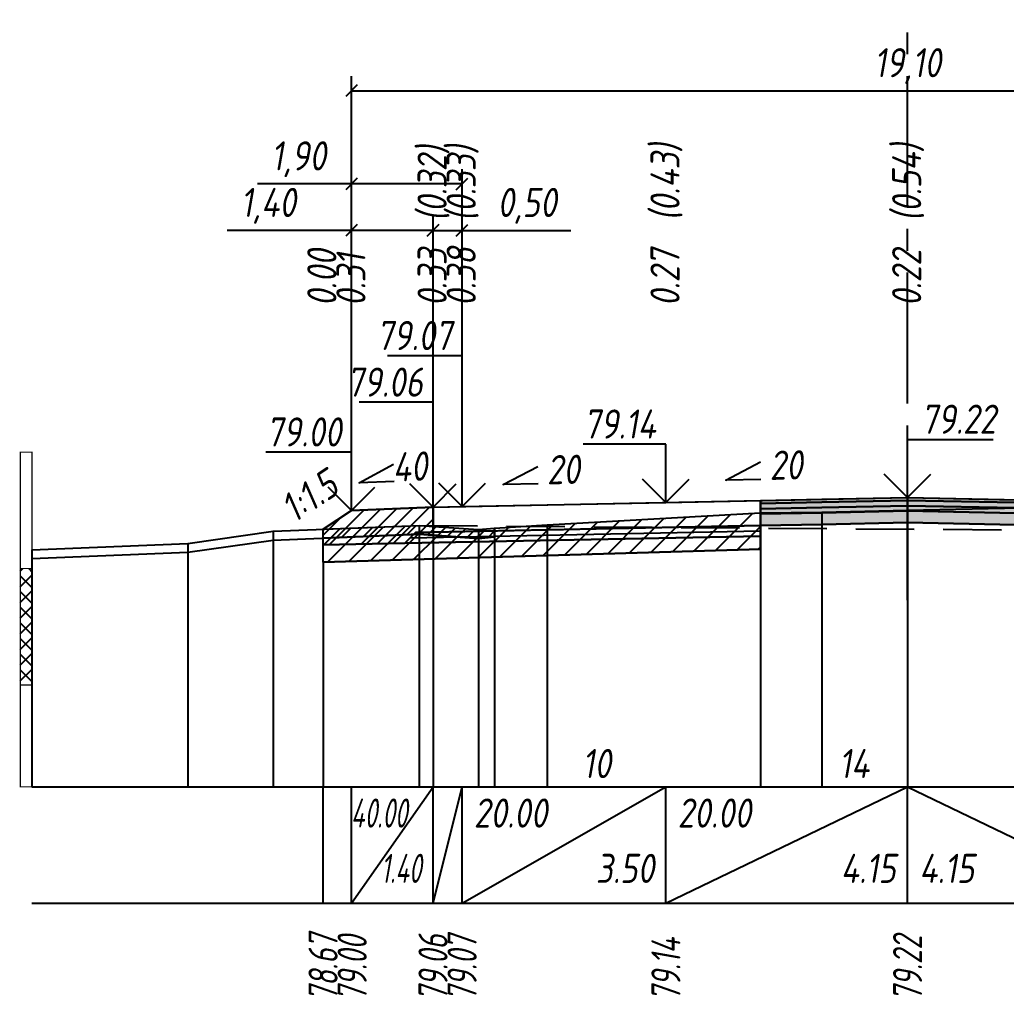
# Model space of a CAD drawing. Extents: x -717 to 1451, y -133302 to 233.
# Drawn here: x 78.9 to 163.7, y -20546.9 to -20463.1 of the extents above; entities that cross this region are included whole.
import ezdxf
from ezdxf.enums import TextEntityAlignment as Align

# ---------------------------------------------------------------- set-up
doc = ezdxf.new("R2010")
doc.units = 0
doc.linetypes.add('осевая2', pattern=[1.125, 0.75, -0.125, 0.125, -0.125])
doc.linetypes.add('штриховая', pattern=[0.75, 0.5, -0.25])
for name, color, linetype in [('Интерполированный поперечник', 2, 'Continuous'), ('Код_514', 1, 'Continuous'), ('Контур_0', 7, 'Continuous'), ('Контур_2521', 7, 'Continuous'), ('Контур_2564', 7, 'Continuous'), ('Контур_2660', 7, 'Continuous'), ('Контур_2665', 7, 'Continuous'), ('Контур_400', 7, 'Continuous'), ('Контур_508', 7, 'Continuous'), ('Контур_512', 7, 'Continuous'), ('Контур_513', 7, 'Continuous'), ('Контур_818', 7, 'Continuous'), ('Красный поперечник', 1, 'Continuous'), ('Линейка абсолютных высот', 7, 'Continuous'), ('Объём_2501', 7, 'Continuous'), ('Объём_2564', 7, 'Continuous'), ('Объём_2650', 7, 'Continuous'), ('Объём_2660', 7, 'Continuous'), ('Объём_2661', 7, 'Continuous'), ('Объём_2665', 7, 'Continuous'), ('Объём_2666', 7, 'Continuous'), ('Объём_2667', 7, 'Continuous'), ('Объём_2668', 7, 'Continuous'), ('Объём_2669', 7, 'Continuous'), ('Объём_2675', 7, 'Continuous'), ('Объём_2753', 7, 'Continuous'), ('Ось', 1, 'осевая2'), ('Откосы', 7, 'Continuous'), ('Отметки покрытия', 7, 'Continuous'), ('Рабочие отметки', 7, 'Continuous'), ('Рабочие отметки доп.', 7, 'Continuous'), ('Слои выравнивания', 7, 'Continuous'), ('Таблица', 7, 'Continuous'), ('Уклоны проезжей части', 7, 'Continuous'), ('Черный поперечник', 3, 'Continuous')]:
    doc.layers.add(name, color=color, linetype=linetype)
for name, color, linetype, true_color in [('Контур_2540', 2, 'Continuous', 0xffff00), ('Контур_2560', 2, 'Continuous', 0xffff00), ('Контур_2561', 7, 'Continuous', 0xff8040), ('Контур_2562', 3, 'Continuous', 0x00ff00), ('Контур_2563', 7, 'Continuous', 0xff8000), ('Контур_2570', 7, 'Continuous', 0x80ff00), ('Контур_2725', 7, 'Continuous', 0x323232), ('Контур_2736', 4, 'Continuous', 0x00ffff), ('Контур_2737', 4, 'Continuous', 0x00ffff), ('Контур_2738', 4, 'Continuous', 0x00ffff), ('Контур_2739', 4, 'Continuous', 0x00ffff), ('Контур_2741', 4, 'Continuous', 0x00ffff), ('Контур_2742', 4, 'Continuous', 0x00ffff), ('Контур_2743', 4, 'Continuous', 0x00ffff), ('Контур_2744', 7, 'Continuous', 0xa4ffff), ('Контур_2745', 7, 'Continuous', 0xa4ffff), ('Контур_2747', 4, 'Continuous', 0x00ffff), ('Контур_2748', 4, 'Continuous', 0x00ffff), ('Контур_2749', 4, 'Continuous', 0x00ffff), ('Контур_2750', 4, 'Continuous', 0x00ffff), ('Контур_2751', 4, 'Continuous', 0x00ffff), ('Контур_2752', 4, 'Continuous', 0x00ffff), ('Контур_2760', 7, 'Continuous', 0x323232), ('Контур_2761', 7, 'Continuous', 0x323232), ('Контур_2762', 7, 'Continuous', 0x323232), ('Контур_2763', 7, 'Continuous', 0x323232), ('Контур_402', 7, 'Continuous', 0xff6464), ('Контур_703', 4, 'Continuous', 0x00ffff), ('Контур_705', 4, 'Continuous', 0x00ffff), ('Контур_707', 4, 'Continuous', 0x00ffff), ('Контур_720', 131, 'Continuous', 0xaaffff), ('Объём_2500', 7, 'Continuous', 0xc0c0c0), ('Объём_2520', 7, 'Continuous', 0x80ffff), ('Объём_2540', 2, 'Continuous', 0xffff00), ('Объём_2560', 2, 'Continuous', 0xffff00), ('Объём_2561', 7, 'Continuous', 0xff8040), ('Объём_2562', 3, 'Continuous', 0x00ff00), ('Объём_2563', 7, 'Continuous', 0xff8000), ('Объём_2570', 7, 'Continuous', 0x80ff00), ('Объём_2600', 7, 'Continuous', 0x808000), ('Объём_2746', 2, 'Continuous', 0xffff00)]:
    doc.layers.add(name, color=color, linetype=linetype, true_color=true_color)
doc.styles.get("Standard").update_dxf_attribs({"font": 'txt', "height": 2.5})
doc.styles.add('М', font='romand.shx', dxfattribs={"width": 0.8, "oblique": 10, "height": 2.5})
doc.dimstyles.new('ISO-25', dxfattribs={"dimtxt": 2.5, "dimasz": 2.5, "dimexe": 1.25, "dimexo": 0.625, "dimtad": 1, "dimtxsty": 'Standard', "dimcen": 2.5, "dimadec": 0, "dimazin": 0, "dimtfac": 1, "dimtmove": 0, "dimatfit": 3, "dimfxl": 1, "dimarcsym": 0})

# ---------------------------------------------------------------- blocks, each defined once
blk = doc.blocks.new('_Oblique')
at = {"color": 0, "linetype": 'ByBlock', "lineweight": -2}
blk.add_line((-0.5, -0.5), (0.5, 0.5), dxfattribs=at)
blk = doc.blocks.new('*D490')
at = {"color": 0, "lineweight": -2, "transparency": 16777216}
for p, q in [((107.438, -20504.698), (107.438, -20479.978)), ((114.438, -20504.418), (114.438, -20479.978)), ((107.438, -20481.228), (96.755, -20481.228)), ((114.438, -20481.228), (107.438, -20481.228))]:
    blk.add_line(p, q, dxfattribs=at)
at = {"layer": 'Defpoints', "color": 0, "transparency": 16777216}
for p in [(114.438, -20481.228), (107.438, -20505.323), (114.438, -20505.043)]:
    blk.add_point(p, dxfattribs=at)
at = {"color": 0, "lineweight": -2, "transparency": 16777216, "rotation": 180}
blk.add_blockref('_Oblique', (107.438, -20481.228), dxfattribs=at)
at = {"color": 0, "lineweight": -2, "transparency": 16777216}
blk.add_blockref('_Oblique', (114.438, -20481.228), dxfattribs=at)
at = {"color": 0, "transparency": 16777216, "insert": (100.295, -20479.115), "char_height": 2.5, "width": 8.75, "attachment_point": 5, "style": 'М'}
blk.add_mtext('1,40', dxfattribs=at)
blk = doc.blocks.new('*D492')
at = {"color": 0, "lineweight": -2, "transparency": 16777216}
for p, q in [((114.438, -20504.418), (114.438, -20479.978)), ((116.938, -20504.368), (116.938, -20479.978)), ((114.438, -20481.228), (116.938, -20481.228)), ((116.938, -20481.228), (126.28, -20481.228))]:
    blk.add_line(p, q, dxfattribs=at)
at = {"layer": 'Defpoints', "color": 0, "transparency": 16777216}
for p in [(116.938, -20481.228), (114.438, -20505.043), (116.938, -20504.993)]:
    blk.add_point(p, dxfattribs=at)
at = {"color": 0, "lineweight": -2, "transparency": 16777216, "rotation": 180}
blk.add_blockref('_Oblique', (114.438, -20481.228), dxfattribs=at)
at = {"color": 0, "lineweight": -2, "transparency": 16777216}
blk.add_blockref('_Oblique', (116.938, -20481.228), dxfattribs=at)
at = {"color": 0, "transparency": 16777216, "insert": (122.519, -20479.115), "char_height": 2.5, "width": 9.16667, "attachment_point": 5, "style": 'М'}
blk.add_mtext('0,50', dxfattribs=at)
blk = doc.blocks.new('*D495')
at = {"color": 0, "lineweight": -2, "transparency": 16777216}
for p, q in [((107.438, -20504.698), (107.438, -20475.978)), ((116.938, -20504.368), (116.938, -20475.978)), ((107.438, -20477.228), (99.358, -20477.228)), ((116.938, -20477.228), (107.438, -20477.228))]:
    blk.add_line(p, q, dxfattribs=at)
at = {"layer": 'Defpoints', "color": 0, "transparency": 16777216}
for p in [(116.938, -20477.228), (107.438, -20505.323), (116.938, -20504.993)]:
    blk.add_point(p, dxfattribs=at)
at = {"color": 0, "lineweight": -2, "transparency": 16777216, "rotation": 180}
blk.add_blockref('_Oblique', (107.438, -20477.228), dxfattribs=at)
at = {"color": 0, "lineweight": -2, "transparency": 16777216}
blk.add_blockref('_Oblique', (116.938, -20477.228), dxfattribs=at)
at = {"color": 0, "transparency": 16777216, "insert": (102.898, -20475.115), "char_height": 2.5, "width": 8.75, "attachment_point": 5, "style": 'М'}
blk.add_mtext('1,90', dxfattribs=at)
blk = doc.blocks.new('*D496')
at = {"color": 0, "lineweight": -2, "transparency": 16777216}
for p, q in [((107.438, -20504.698), (107.438, -20467.978)), ((202.938, -20504.698), (202.938, -20467.978)), ((107.438, -20469.228), (202.938, -20469.228))]:
    blk.add_line(p, q, dxfattribs=at)
at = {"layer": 'Defpoints', "color": 0, "transparency": 16777216}
for p in [(202.938, -20469.228), (107.438, -20505.323), (202.938, -20505.323)]:
    blk.add_point(p, dxfattribs=at)
at = {"color": 0, "lineweight": -2, "transparency": 16777216, "rotation": 180}
blk.add_blockref('_Oblique', (107.438, -20469.228), dxfattribs=at)
at = {"color": 0, "lineweight": -2, "transparency": 16777216}
blk.add_blockref('_Oblique', (202.938, -20469.228), dxfattribs=at)
at = {"color": 0, "transparency": 16777216, "insert": (155.188, -20467.115), "char_height": 2.5, "width": 10.41667, "attachment_point": 5, "style": 'М'}
blk.add_mtext('19,10', dxfattribs=at)

msp = doc.modelspace()

# ---------------------------------------------------------------- hatches: boundary and pattern name
at = {"layer": 'Линейка абсолютных высот'}
h = msp.add_hatch(dxfattribs=at)
h.set_pattern_fill('ANSI37', scale=0.3, style=0)
h.set_pattern_definition([(45.000001, (0, 0), (-0.67351924, 0.67351921), []), (135.0000003, (0, 0), (-0.67351922, -0.67351923), [])])
h.paths.add_polyline_path([(80, -20520.259), (80, -20510.259), (79, -20510.259), (79, -20520.259)])
at = {"layer": 'Объём_2563'}
h = msp.add_hatch(dxfattribs=at)
h.set_pattern_fill('ANSI31', color=256, scale=0.3)
h.paths.add_polyline_path([(107.438, -20505.26), (114.438, -20504.98), (114.438, -20507.13), (112.938, -20507.16), (112.02, -20508.079), (105, -20508.219), (105, -20506.886)])
at = {"layer": 'Объём_2570'}
h = msp.add_hatch(dxfattribs=at)
h.set_pattern_fill('ANSI31', color=256, scale=0.2)
h.paths.add_polyline_path([(119.729, -20507.536), (118.346, -20507.664), (113.246, -20507.303), (105, -20507.636), (105, -20506.886), (113.246, -20506.553), (118.346, -20506.914), (119.729, -20506.786)])
at = {"layer": 'Объём_2600'}
h = msp.add_hatch(dxfattribs=at)
h.set_pattern_fill('ANSI31', color=6, scale=0.4)
h.paths.add_polyline_path([(124.234, -20506.515), (142.549, -20505.486), (142.549, -20508.594), (105, -20509.721), (105, -20507.636), (113.246, -20507.303), (118.346, -20507.664), (119.729, -20507.536), (119.729, -20506.786)])
at = {"layer": 'Слои выравнивания'}
for color, points in [(2, [(142.549, -20504.418), (147.821, -20504.313), (155.188, -20504.165), (155.188, -20504.415), (147.821, -20504.563), (142.549, -20504.668)]), (3, [(142.549, -20504.668), (147.821, -20504.563), (155.188, -20504.415), (155.188, -20504.865), (147.821, -20505.013), (142.549, -20505.118)]), (2, [(155.188, -20504.165), (164.432, -20504.35), (167.673, -20504.415), (175.938, -20504.58), (186.333, -20504.788), (191.451, -20504.891), (191.451, -20505.141), (186.333, -20505.038), (175.938, -20504.83), (167.673, -20504.665), (164.432, -20504.6), (155.188, -20504.415)]), (3, [(155.188, -20504.415), (164.432, -20504.6), (167.673, -20504.665), (175.938, -20504.83), (186.333, -20505.038), (191.451, -20505.141), (191.451, -20505.591), (186.333, -20505.488), (175.938, -20505.28), (167.673, -20505.115), (164.432, -20505.05), (155.188, -20504.865)]), (4, [(142.549, -20505.118), (147.821, -20505.013), (155.188, -20504.865), (155.188, -20505.315), (147.821, -20505.463), (142.549, -20505.568)]), (5, [(142.549, -20505.568), (147.821, -20505.463), (155.188, -20505.315), (155.188, -20506.315), (147.821, -20506.463), (142.549, -20506.568)]), (4, [(155.188, -20504.865), (164.432, -20505.05), (167.673, -20505.115), (175.938, -20505.28), (186.333, -20505.488), (191.451, -20505.591), (191.451, -20506.041), (186.333, -20505.938), (175.938, -20505.73), (167.673, -20505.565), (164.432, -20505.5), (155.188, -20505.315)]), (5, [(155.188, -20505.315), (164.432, -20505.5), (167.673, -20505.565), (175.938, -20505.73), (186.333, -20505.938), (191.451, -20506.041), (191.451, -20507.041), (186.333, -20506.938), (175.938, -20506.73), (167.673, -20506.565), (164.432, -20506.5), (155.188, -20506.315)])]:
    msp.add_hatch(color=color, dxfattribs=at).paths.add_polyline_path(points)

# ---------------------------------------------------------------- linework, layer by layer
at = {"layer": 'Интерполированный поперечник', "linetype": 'штриховая', "ltscale": 10, "flags": 128}
msp.add_lwpolyline([(113.246, -20506.553), (219.429, -20507.349)], dxfattribs=at)
at = {"layer": 'Код_514'}
for p, q in [((105, -20539), (105, -20529)), ((107.438, -20539), (107.438, -20529)), ((107.438, -20539), (114.438, -20529)), ((114.438, -20539), (114.438, -20529)), ((114.438, -20539), (116.938, -20529)), ((116.938, -20539), (116.938, -20529)), ((116.938, -20539), (134.438, -20529)), ((134.438, -20539), (134.438, -20529)), ((134.438, -20539), (155.188, -20529)), ((155.188, -20539), (155.188, -20529)), ((155.188, -20529), (175.938, -20539))]:
    msp.add_line(p, q, dxfattribs=at)
at = {"layer": 'Контур_0', "flags": 128}
for points in [[(114.438, -20504.98), (142.549, -20504.418), (142.549, -20506.568), (114.438, -20507.13), (114.438, -20504.98), (114.438, -20504.98)], [(107.438, -20505.26), (105, -20506.886), (105, -20506.886), (105, -20506.886), (105, -20506.886), (105, -20506.886), (105, -20506.886), (105, -20506.886), (105, -20506.886), (105, -20506.886), (105, -20506.886), (105, -20506.886), (105, -20506.886), (105, -20506.886), (105, -20506.886), (105, -20506.886)], [(107.438, -20505.26), (105, -20506.886), (105, -20506.886), (105, -20506.886), (105, -20506.886), (105, -20506.886), (105, -20506.886), (105, -20506.886), (105, -20506.886), (105, -20506.886), (105, -20506.886), (105, -20506.886), (105, -20506.886), (105, -20506.886), (105, -20506.886), (105, -20506.886), (105, -20506.886), (105, -20506.886), (105, -20506.886), (105, -20506.886), (105, -20506.886), (105, -20506.886), (105, -20506.886), (105, -20506.886), (105, -20506.886), (105, -20506.886), (105, -20506.886), (105, -20506.886), (105, -20506.886), (105, -20506.886)], [(105, -20508.219), (112.02, -20508.079), (112.938, -20507.16), (114.438, -20507.13)], [(112.938, -20507.16), (142.549, -20506.568), (142.549, -20507.468), (112.02, -20508.079), (112.938, -20507.16), (112.938, -20507.16)]]:
    msp.add_lwpolyline(points, dxfattribs=at)
at = {"layer": 'Контур_2521', "color": 250, "flags": 128}
msp.add_lwpolyline([(112.479, -20507.619), (142.549, -20507.018)], dxfattribs=at)
at = {"layer": 'Контур_2540', "flags": 128}
msp.add_lwpolyline([(112.02, -20508.079), (142.549, -20507.468), (142.549, -20508.594), (105, -20509.721), (105, -20508.219), (112.02, -20508.079), (112.02, -20508.079)], dxfattribs=at)
at = {"layer": 'Контур_2560', "flags": 128}
msp.add_lwpolyline([(107.438, -20505.26), (107.438, -20505.26), (107.438, -20505.26), (114.438, -20504.98)], dxfattribs=at)
at = {"layer": 'Контур_2561', "flags": 128}
msp.add_lwpolyline([(114.438, -20504.98), (114.438, -20504.98), (107.438, -20505.26), (107.438, -20505.26), (114.438, -20504.98)], dxfattribs=at)
at = {"layer": 'Контур_2562', "flags": 128}
msp.add_lwpolyline([(107.438, -20505.26), (107.438, -20505.26), (107.438, -20505.26), (107.438, -20505.26), (107.438, -20505.26)], dxfattribs=at)
at = {"layer": 'Контур_2563', "flags": 128}
msp.add_lwpolyline([(107.438, -20505.26), (114.438, -20504.98), (114.438, -20507.13), (112.938, -20507.16), (112.02, -20508.079), (105, -20508.219), (105, -20506.886), (107.438, -20505.26), (107.438, -20505.26)], dxfattribs=at)
at = {"layer": 'Контур_2564', "flags": 128}
msp.add_lwpolyline([(107.438, -20505.26), (114.438, -20504.98)], dxfattribs=at)
at = {"layer": 'Контур_2570', "flags": 128}
msp.add_lwpolyline([(80, -20509.396), (93.395, -20508.846), (100.703, -20507.809), (113.246, -20507.303), (113.246, -20507.303), (118.346, -20507.664), (119.729, -20507.536), (119.729, -20506.786), (124.234, -20506.515), (142.549, -20505.486), (147.821, -20505.408), (155.188, -20505.249), (167.673, -20504.98), (186.333, -20505.309), (191.451, -20505.392), (208.515, -20506.478), (213.047, -20506.777), (213.047, -20507.527), (218.931, -20508.06), (219.429, -20508.099), (219.429, -20508.099), (234.483, -20506.102), (238.095, -20506.085)], dxfattribs=at)
at = {"layer": 'Контур_2660', "flags": 128}
msp.add_lwpolyline([(105, -20509.721), (142.549, -20508.594)], dxfattribs=at)
at = {"layer": 'Контур_2665', "flags": 128}
msp.add_lwpolyline([(107.438, -20505.26), (107.438, -20505.26)], dxfattribs=at)
at = {"layer": 'Контур_2725', "flags": 128}
msp.add_lwpolyline([(142.549, -20506.568), (147.821, -20506.463), (155.188, -20506.315), (164.432, -20506.5), (167.673, -20506.565), (175.938, -20506.73), (186.333, -20506.938), (191.451, -20507.041)], dxfattribs=at)
at = {"layer": 'Контур_2736', "flags": 128}
msp.add_lwpolyline([(107.438, -20505.26), (105, -20506.886)], dxfattribs=at)
at = {"layer": 'Контур_2737', "flags": 128}
msp.add_lwpolyline([(105, -20506.886), (105, -20506.886)], dxfattribs=at)
at = {"layer": 'Контур_2738', "flags": 128}
msp.add_lwpolyline([(105, -20506.886), (105, -20506.886)], dxfattribs=at)
at = {"layer": 'Контур_2739', "flags": 128}
msp.add_lwpolyline([(105, -20506.886), (105, -20506.886)], dxfattribs=at)
at = {"layer": 'Контур_2741', "flags": 128}
msp.add_lwpolyline([(105, -20506.886), (105, -20506.886)], dxfattribs=at)
at = {"layer": 'Контур_2742', "flags": 128}
msp.add_lwpolyline([(105, -20506.886), (105, -20506.886)], dxfattribs=at)
at = {"layer": 'Контур_2743', "flags": 128}
msp.add_lwpolyline([(105, -20506.886), (105, -20506.886)], dxfattribs=at)
at = {"layer": 'Контур_2744', "flags": 128}
msp.add_lwpolyline([(105, -20506.886), (105, -20506.886)], dxfattribs=at)
msp.add_lwpolyline([(105, -20506.886), (105, -20506.886)], dxfattribs=at)
msp.add_lwpolyline([(105, -20506.886), (105, -20506.886)], dxfattribs=at)
msp.add_lwpolyline([(105, -20506.886), (105, -20506.886)], dxfattribs=at)
msp.add_lwpolyline([(105, -20506.886), (105, -20506.886)], dxfattribs=at)
msp.add_lwpolyline([(105, -20506.886), (105, -20506.886)], dxfattribs=at)
at = {"layer": 'Контур_2745', "flags": 128}
msp.add_lwpolyline([(105, -20506.886), (105, -20506.886)], dxfattribs=at)
msp.add_lwpolyline([(105, -20506.886), (105, -20506.886)], dxfattribs=at)
msp.add_lwpolyline([(105, -20506.886), (105, -20506.886)], dxfattribs=at)
msp.add_lwpolyline([(105, -20506.886), (105, -20506.886)], dxfattribs=at)
msp.add_lwpolyline([(105, -20506.886), (105, -20506.886)], dxfattribs=at)
msp.add_lwpolyline([(105, -20506.886), (105, -20506.886)], dxfattribs=at)
at = {"layer": 'Контур_2747', "flags": 128}
msp.add_lwpolyline([(105, -20506.886), (105, -20506.886)], dxfattribs=at)
at = {"layer": 'Контур_2748', "flags": 128}
msp.add_lwpolyline([(105, -20506.886), (105, -20506.886)], dxfattribs=at)
at = {"layer": 'Контур_2749', "flags": 128}
msp.add_lwpolyline([(105, -20506.886), (105, -20506.886)], dxfattribs=at)
at = {"layer": 'Контур_2750', "flags": 128}
msp.add_lwpolyline([(105, -20506.886), (105, -20506.886)], dxfattribs=at)
at = {"layer": 'Контур_2751', "flags": 128}
msp.add_lwpolyline([(105, -20506.886), (105, -20506.886)], dxfattribs=at)
at = {"layer": 'Контур_2752', "flags": 128}
msp.add_lwpolyline([(105, -20506.886), (105, -20506.886)], dxfattribs=at)
at = {"layer": 'Контур_2760', "flags": 128}
msp.add_lwpolyline([(142.549, -20504.418), (147.821, -20504.313), (155.188, -20504.165), (164.432, -20504.35), (167.673, -20504.415), (175.938, -20504.58), (186.333, -20504.788), (191.451, -20504.891)], dxfattribs=at)
at = {"layer": 'Контур_2761', "flags": 128}
msp.add_lwpolyline([(142.549, -20504.668), (147.821, -20504.563), (155.188, -20504.415), (164.432, -20504.6), (167.673, -20504.665), (175.938, -20504.83), (186.333, -20505.038), (191.451, -20505.141)], dxfattribs=at)
at = {"layer": 'Контур_2762', "flags": 128}
msp.add_lwpolyline([(142.549, -20505.118), (147.821, -20505.013), (155.188, -20504.865), (164.432, -20505.05), (167.673, -20505.115), (175.938, -20505.28), (186.333, -20505.488), (191.451, -20505.591)], dxfattribs=at)
at = {"layer": 'Контур_2763', "flags": 128}
msp.add_lwpolyline([(142.549, -20505.568), (147.821, -20505.463), (155.188, -20505.315), (164.432, -20505.5), (167.673, -20505.565), (175.938, -20505.73), (186.333, -20505.938), (191.451, -20506.041)], dxfattribs=at)
at = {"layer": 'Контур_400', "flags": 128}
for points in [[(114.438, -20504.98), (116.938, -20504.93), (116.938, -20504.93), (116.938, -20504.93), (116.938, -20504.93), (116.938, -20504.93), (116.938, -20504.93), (134.438, -20504.58), (155.188, -20504.165)], [(155.188, -20504.165), (175.938, -20504.58), (193.438, -20504.93), (193.438, -20504.93), (193.438, -20504.93), (193.438, -20504.93), (193.438, -20504.93), (193.438, -20504.93), (195.938, -20504.98)]]:
    msp.add_lwpolyline(points, dxfattribs=at)
at = {"layer": 'Контур_402', "flags": 128}
msp.add_lwpolyline([(105, -20509.721), (142.549, -20508.594), (142.549, -20506.568), (155.188, -20506.315), (191.451, -20507.041), (191.451, -20509.303), (209.83, -20509.855)], dxfattribs=at)
at = {"layer": 'Контур_508', "flags": 128}
msp.add_lwpolyline([(105, -20509.721), (142.549, -20508.594), (142.549, -20506.568), (155.188, -20506.315), (191.451, -20507.041), (191.451, -20509.303), (209.83, -20509.855), (209.83, -20509), (210.548, -20509), (213.095, -20507.302)], dxfattribs=at)
at = {"layer": 'Контур_512', "flags": 128}
msp.add_lwpolyline([(105, -20509.721), (142.549, -20508.594)], dxfattribs=at)
at = {"layer": 'Контур_513', "flags": 128}
msp.add_lwpolyline([(105, -20509.721), (142.549, -20508.594), (142.549, -20506.568), (155.188, -20506.315), (191.451, -20507.041), (191.451, -20509.303), (209.83, -20509.855), (209.83, -20509), (210.548, -20509), (213.095, -20507.302)], dxfattribs=at)
at = {"layer": 'Контур_703', "flags": 128}
for points in [[(107.438, -20505.26), (105, -20506.886)], [(105, -20506.886), (105, -20506.886)]]:
    msp.add_lwpolyline(points, dxfattribs=at)
at = {"layer": 'Контур_705', "flags": 128}
msp.add_lwpolyline([(105, -20506.886), (105, -20506.886)], dxfattribs=at)
at = {"layer": 'Контур_707', "flags": 128}
msp.add_lwpolyline([(105, -20506.886), (105, -20506.886)], dxfattribs=at)
at = {"layer": 'Контур_720', "flags": 128}
msp.add_lwpolyline([(105, -20506.886), (105, -20506.886)], dxfattribs=at)
at = {"layer": 'Контур_818', "flags": 128}
msp.add_lwpolyline([(105, -20507.636), (113.246, -20507.303), (113.246, -20507.303), (118.346, -20507.664), (119.729, -20507.536), (119.729, -20506.786), (124.234, -20506.515), (142.549, -20505.486), (147.821, -20505.408), (155.188, -20505.249), (167.673, -20504.98), (186.333, -20505.309), (191.451, -20505.392), (208.515, -20506.478), (213.047, -20506.777), (213.047, -20507.527), (213.095, -20507.532)], dxfattribs=at)
at = {"layer": 'Красный поперечник'}
for p, q in [((116.938, -20504.93), (134.438, -20504.58)), ((134.438, -20504.58), (155.188, -20504.165)), ((155.188, -20504.165), (175.938, -20504.58)), ((105, -20506.886), (107.438, -20505.26)), ((107.438, -20505.26), (114.438, -20504.98)), ((114.438, -20504.98), (116.938, -20504.93)), ((142.549, -20508.594), (142.549, -20529)), ((105, -20509.721), (105, -20529))]:
    msp.add_line(p, q, dxfattribs=at)
at = {"layer": 'Линейка абсолютных высот', "color": 7, "const_width": 0.1, "flags": 128}
for points in [[(80, -20510.259), (80, -20500.259), (79, -20500.259), (79, -20510.259), (80, -20510.259)], [(80, -20520.259), (80, -20510.259), (79, -20510.259), (79, -20520.259), (80, -20520.259)], [(80, -20529), (80, -20520.259), (79, -20520.259), (79, -20529), (80, -20529)]]:
    msp.add_lwpolyline(points, dxfattribs=at)
at = {"layer": 'Объём_2500', "flags": 128}
msp.add_lwpolyline([(114.438, -20504.98), (142.549, -20504.418), (142.549, -20506.568), (114.438, -20507.13), (114.438, -20504.98), (114.438, -20504.98)], dxfattribs=at)
at = {"layer": 'Объём_2501', "flags": 128}
for points in [[(114.438, -20504.98), (116.938, -20504.93), (116.938, -20504.93), (116.938, -20504.93), (116.938, -20504.93), (116.938, -20504.93), (116.938, -20504.93), (134.438, -20504.58), (155.188, -20504.165)], [(155.188, -20504.165), (175.938, -20504.58), (193.438, -20504.93), (193.438, -20504.93), (193.438, -20504.93), (193.438, -20504.93), (193.438, -20504.93), (193.438, -20504.93), (195.938, -20504.98)]]:
    msp.add_lwpolyline(points, dxfattribs=at)
at = {"layer": 'Объём_2520', "color": 250, "flags": 128}
msp.add_lwpolyline([(112.938, -20507.16), (142.549, -20506.568), (142.549, -20507.468), (112.02, -20508.079), (112.938, -20507.16), (112.938, -20507.16)], dxfattribs=at)
at = {"layer": 'Объём_2540', "flags": 128}
msp.add_lwpolyline([(112.02, -20508.079), (142.549, -20507.468), (142.549, -20508.594), (105, -20509.721), (105, -20508.219), (112.02, -20508.079), (112.02, -20508.079)], dxfattribs=at)
at = {"layer": 'Объём_2560', "flags": 128}
msp.add_lwpolyline([(107.438, -20505.26), (107.438, -20505.26), (107.438, -20505.26), (114.438, -20504.98)], dxfattribs=at)
at = {"layer": 'Объём_2561', "flags": 128}
msp.add_lwpolyline([(114.438, -20504.98), (114.438, -20504.98), (107.438, -20505.26), (107.438, -20505.26), (114.438, -20504.98)], dxfattribs=at)
at = {"layer": 'Объём_2562', "flags": 128}
msp.add_lwpolyline([(107.438, -20505.26), (107.438, -20505.26), (107.438, -20505.26), (107.438, -20505.26), (107.438, -20505.26)], dxfattribs=at)
at = {"layer": 'Объём_2563', "color": 250, "flags": 128}
msp.add_lwpolyline([(107.438, -20505.26), (114.438, -20504.98), (114.438, -20507.13), (112.938, -20507.16), (112.02, -20508.079), (105, -20508.219), (105, -20506.886), (107.438, -20505.26), (107.438, -20505.26)], dxfattribs=at)
at = {"layer": 'Объём_2564', "flags": 128}
msp.add_lwpolyline([(107.438, -20505.26), (114.438, -20504.98)], dxfattribs=at)
at = {"layer": 'Объём_2570', "flags": 128}
msp.add_lwpolyline([(119.729, -20507.536), (118.346, -20507.664), (113.246, -20507.303), (105, -20507.636), (105, -20506.886), (113.246, -20506.553), (118.346, -20506.914), (119.729, -20506.786), (119.729, -20507.536), (119.729, -20507.536)], dxfattribs=at)
at = {"layer": 'Объём_2650', "color": 6, "flags": 128}
msp.add_lwpolyline([(124.234, -20506.515), (142.549, -20505.486), (142.549, -20508.594), (105, -20509.721), (105, -20507.636), (113.246, -20507.303), (118.346, -20507.664), (119.729, -20507.536), (119.729, -20506.786), (124.234, -20506.515), (124.234, -20506.515)], dxfattribs=at)
at = {"layer": 'Объём_2660', "flags": 128}
msp.add_lwpolyline([(105, -20509.721), (142.549, -20508.594)], dxfattribs=at)
at = {"layer": 'Объём_2661', "flags": 128}
msp.add_lwpolyline([(107.438, -20505.26), (105, -20506.886)], dxfattribs=at)
at = {"layer": 'Объём_2665', "flags": 128}
msp.add_lwpolyline([(107.438, -20505.26), (107.438, -20505.26)], dxfattribs=at)
at = {"layer": 'Объём_2666', "flags": 128}
msp.add_lwpolyline([(107.438, -20505.26), (105, -20506.886)], dxfattribs=at)
at = {"layer": 'Объём_2667', "flags": 128}
msp.add_lwpolyline([(105, -20506.886), (105, -20506.886)], dxfattribs=at)
msp.add_lwpolyline([(105, -20506.886), (105, -20506.886)], dxfattribs=at)
at = {"layer": 'Объём_2668', "flags": 128}
msp.add_lwpolyline([(105, -20506.886), (105, -20506.886)], dxfattribs=at)
msp.add_lwpolyline([(105, -20506.886), (105, -20506.886)], dxfattribs=at)
at = {"layer": 'Объём_2669', "flags": 128}
msp.add_lwpolyline([(105, -20506.886), (105, -20506.886)], dxfattribs=at)
msp.add_lwpolyline([(105, -20506.886), (105, -20506.886)], dxfattribs=at)
at = {"layer": 'Объём_2675', "flags": 128}
msp.add_lwpolyline([(105, -20506.886), (105, -20506.886)], dxfattribs=at)
msp.add_lwpolyline([(105, -20506.886), (105, -20506.886)], dxfattribs=at)
msp.add_lwpolyline([(105, -20506.886), (105, -20506.886)], dxfattribs=at)
msp.add_lwpolyline([(105, -20506.886), (105, -20506.886)], dxfattribs=at)
msp.add_lwpolyline([(105, -20506.886), (105, -20506.886)], dxfattribs=at)
msp.add_lwpolyline([(105, -20506.886), (105, -20506.886)], dxfattribs=at)
msp.add_lwpolyline([(105, -20506.886), (105, -20506.886)], dxfattribs=at)
msp.add_lwpolyline([(105, -20506.886), (105, -20506.886)], dxfattribs=at)
msp.add_lwpolyline([(105, -20506.886), (105, -20506.886)], dxfattribs=at)
msp.add_lwpolyline([(105, -20506.886), (105, -20506.886)], dxfattribs=at)
msp.add_lwpolyline([(105, -20506.886), (105, -20506.886)], dxfattribs=at)
msp.add_lwpolyline([(105, -20506.886), (105, -20506.886)], dxfattribs=at)
at = {"layer": 'Объём_2746', "flags": 128}
msp.add_lwpolyline([(142.549, -20508.594), (105, -20509.721), (105, -20507.636), (113.246, -20507.303), (118.346, -20507.664), (119.729, -20507.536), (119.729, -20506.786), (124.234, -20506.515), (142.549, -20505.486), (142.549, -20508.594), (142.549, -20508.594)], dxfattribs=at)
at = {"layer": 'Объём_2753', "flags": 128}
msp.add_lwpolyline([(142.549, -20504.418), (142.549, -20504.418)], dxfattribs=at)
at = {"layer": 'Ось', "ltscale": 15}
msp.add_line((155.188, -20512.971), (155.188, -20463.136), dxfattribs=at)
at = {"layer": 'Откосы', "color": 1, "flags": 128}
for points in [[(142.587, -20502.606), (139.588, -20502.666), (142.557, -20501.106)], [(111.104, -20502.785), (108.107, -20502.905), (111.044, -20501.286)], [(123.462, -20502.989), (120.463, -20503.049), (123.432, -20501.489)]]:
    msp.add_lwpolyline(points, dxfattribs=at)
at = {"layer": 'Отметки покрытия', "color": 1}
for p, q in [((116.938, -20491.98), (110.538, -20491.98)), ((116.938, -20504.93), (116.938, -20491.98)), ((114.438, -20495.98), (108.088, -20495.98)), ((114.438, -20504.98), (114.438, -20495.98)), ((155.188, -20504.165), (155.188, -20499.165)), ((155.188, -20499.165), (162.538, -20499.165)), ((107.438, -20500.26), (100.088, -20500.26)), ((107.438, -20505.26), (107.438, -20500.26)), ((134.438, -20499.58), (127.338, -20499.58)), ((134.438, -20504.58), (134.438, -20499.58)), ((116.938, -20504.93), (114.938, -20502.93)), ((116.938, -20504.93), (118.938, -20502.93)), ((134.438, -20504.58), (132.438, -20502.58)), ((134.438, -20504.58), (136.438, -20502.58)), ((155.188, -20504.165), (153.188, -20502.165)), ((155.188, -20504.165), (157.188, -20502.165)), ((107.438, -20505.26), (105.438, -20503.26)), ((107.438, -20505.26), (109.438, -20503.26)), ((114.438, -20504.98), (112.438, -20502.98)), ((114.438, -20504.98), (116.438, -20502.98))]:
    msp.add_line(p, q, dxfattribs=at)
at = {"layer": 'Слои выравнивания'}
for p, q in [((142.549, -20504.418), (142.549, -20529)), ((155.188, -20504.165), (155.188, -20529)), ((114.438, -20504.98), (114.438, -20529))]:
    msp.add_line(p, q, dxfattribs=at)
at = {"layer": 'Слои выравнивания', "color": 2, "flags": 128}
for points in [[(142.549, -20504.418), (147.821, -20504.313), (155.188, -20504.165), (155.188, -20504.415), (147.821, -20504.563), (142.549, -20504.668)], [(155.188, -20504.165), (164.432, -20504.35), (167.673, -20504.415), (175.938, -20504.58), (186.333, -20504.788), (191.451, -20504.891), (191.451, -20505.141), (186.333, -20505.038), (175.938, -20504.83), (167.673, -20504.665), (164.432, -20504.6), (155.188, -20504.415)]]:
    msp.add_lwpolyline(points, close=True, dxfattribs=at)
at = {"layer": 'Слои выравнивания', "color": 3, "flags": 128}
for points in [[(142.549, -20504.668), (147.821, -20504.563), (155.188, -20504.415), (155.188, -20504.865), (147.821, -20505.013), (142.549, -20505.118)], [(155.188, -20504.415), (164.432, -20504.6), (167.673, -20504.665), (175.938, -20504.83), (186.333, -20505.038), (191.451, -20505.141), (191.451, -20505.591), (186.333, -20505.488), (175.938, -20505.28), (167.673, -20505.115), (164.432, -20505.05), (155.188, -20504.865)]]:
    msp.add_lwpolyline(points, close=True, dxfattribs=at)
at = {"layer": 'Слои выравнивания', "color": 4, "flags": 128}
for points in [[(142.549, -20505.118), (147.821, -20505.013), (155.188, -20504.865), (155.188, -20505.315), (147.821, -20505.463), (142.549, -20505.568)], [(155.188, -20504.865), (164.432, -20505.05), (167.673, -20505.115), (175.938, -20505.28), (186.333, -20505.488), (191.451, -20505.591), (191.451, -20506.041), (186.333, -20505.938), (175.938, -20505.73), (167.673, -20505.565), (164.432, -20505.5), (155.188, -20505.315)]]:
    msp.add_lwpolyline(points, close=True, dxfattribs=at)
at = {"layer": 'Слои выравнивания', "color": 5, "flags": 128}
for points in [[(142.549, -20505.568), (147.821, -20505.463), (155.188, -20505.315), (155.188, -20506.315), (147.821, -20506.463), (142.549, -20506.568)], [(155.188, -20505.315), (164.432, -20505.5), (167.673, -20505.565), (175.938, -20505.73), (186.333, -20505.938), (191.451, -20506.041), (191.451, -20507.041), (186.333, -20506.938), (175.938, -20506.73), (167.673, -20506.565), (164.432, -20506.5), (155.188, -20506.315)]]:
    msp.add_lwpolyline(points, close=True, dxfattribs=at)
at = {"layer": 'Таблица'}
for p, q in [((80, -20529), (238.095, -20529)), ((80, -20539), (238.095, -20539))]:
    msp.add_line(p, q, dxfattribs=at)
at = {"layer": 'Черный поперечник', "color": 7}
for p, q in [((142.549, -20505.486), (142.549, -20529)), ((147.821, -20505.408), (147.821, -20529)), ((155.188, -20505.249), (155.188, -20529)), ((100.703, -20507.059), (100.703, -20529)), ((113.246, -20506.553), (113.246, -20529)), ((118.346, -20506.914), (118.346, -20529)), ((119.729, -20506.786), (119.729, -20529)), ((124.234, -20506.515), (124.234, -20529)), ((80, -20508.646), (80, -20529)), ((93.395, -20508.096), (93.395, -20529))]:
    msp.add_line(p, q, dxfattribs=at)
at = {"layer": 'Черный поперечник', "flags": 128}
msp.add_lwpolyline([(80, -20508.646), (93.395, -20508.096), (100.703, -20507.059), (113.246, -20506.553), (118.346, -20506.914), (119.729, -20506.786), (124.234, -20506.515), (142.549, -20505.486), (147.821, -20505.408), (155.188, -20505.249), (167.673, -20504.98), (186.333, -20505.309), (191.451, -20505.392), (208.515, -20506.478), (213.047, -20506.777), (218.931, -20507.31), (219.429, -20507.349), (234.483, -20505.352), (238.095, -20505.335)], dxfattribs=at)

# ---------------------------------------------------------------- texts
at = {"layer": 'Код_514', "style": 'М', "oblique": 10}
for s, width, p in [('40.00', 0.6, (107.384, -20530)), ('20.00', 0.8, (117.938, -20530)), ('20.00', 0.8, (135.438, -20530))]:
    msp.add_text(s, height=2.5, dxfattribs=dict(at, width=width)).set_placement(p, align=Align.TOP_LEFT)
for s, width, p in [('1.40', 0.6, (113.438, -20538)), ('3.50', 0.8, (133.438, -20538)), ('4.15', 0.8, (154.188, -20538))]:
    msp.add_text(s, height=2.5, dxfattribs=dict(at, width=width)).set_placement(p, align=Align.BOTTOM_RIGHT)
at = {"layer": 'Код_514', "style": 'М', "oblique": 10, "width": 0.8}
msp.add_text('4.15', height=2.5, dxfattribs=at).set_placement((156.188, -20538), align=Align.BOTTOM_LEFT)
at = {"layer": 'Код_514', "style": 'М', "oblique": 10, "width": 0.7}
for s, p in [('78.67', (105, -20547.382)), ('79.00', (107.5, -20547.382)), ('79.06', (114.438, -20547.382)), ('79.07', (116.938, -20547.382)), ('79.14', (134.438, -20547.382)), ('79.22', (155.188, -20547.382))]:
    msp.add_text(s, height=2.5, rotation=90, dxfattribs=at).set_placement(p, align=Align.MIDDLE_LEFT)
at = {"layer": 'Отметки покрытия', "color": 1, "style": 'М', "oblique": 10, "width": 0.8}
for s, p in [('79.07', (116.079, -20492.249)), ('79.06', (113.579, -20496.249)), ('79.14', (133.579, -20499.849)), ('79.00', (106.579, -20500.529))]:
    msp.add_text(s, height=2.5, dxfattribs=at).set_placement(p, align=Align.BOTTOM_RIGHT)
msp.add_text('79.22', height=2.5, dxfattribs=at).set_placement((156.329, -20499.434), align=Align.BOTTOM_LEFT)
at = {"layer": 'Рабочие отметки', "color": 1, "style": 'М', "oblique": 10, "width": 0.8}
for s, p in [('0.33', (114.36, -20487.73)), ('0.38', (116.86, -20487.73)), ('0.27', (134.36, -20487.73)), ('0.22', (155.11, -20487.73)), ('0.00', (104.891, -20487.73)), ('0.31', (107.391, -20487.73))]:
    msp.add_text(s, height=2.5, rotation=90, dxfattribs=at).set_placement(p, align=Align.MIDDLE_LEFT)
at = {"layer": 'Рабочие отметки доп.', "color": 1, "style": 'М', "oblique": 10, "width": 0.8}
for s, p in [('(0.32)', (114.36, -20480.43)), ('(0.33)', (116.86, -20480.43)), ('(0.43)', (134.36, -20480.38)), ('(0.54)', (155.11, -20480.43))]:
    msp.add_text(s, height=2.5, rotation=90, dxfattribs=at).set_placement(p, align=Align.MIDDLE_LEFT)
at = {"layer": 'Слои выравнивания', "style": 'М', "oblique": 10, "width": 0.8}
for s, p in [('10', (128.494, -20529)), ('14', (150.599, -20529))]:
    msp.add_text(s, height=2.5, dxfattribs=at).set_placement(p, align=Align.BOTTOM_CENTER)
at = {"layer": 'Уклоны проезжей части', "color": 1, "style": 'М', "oblique": 10, "width": 0.8}
for s, rotation, p in [('40', 2.29061, (112.539, -20503.501)), ('20', 1.14576, (144.793, -20503.373)), ('20', 1.14576, (125.668, -20503.756)), ('1:1.5', 33.69007, (104.944, -20505.681))]:
    msp.add_text(s, height=2.5, rotation=rotation, dxfattribs=at).set_placement(p, align=Align.BOTTOM_CENTER)

# ---------------------------------------------------------------- dimensions: what is measured, and where the dimension line sits
at = {"color": 5}
dim = msp.add_linear_dim(base=(202.938, -20469.228), p1=(107.438, -20505.323), p2=(202.938, -20505.323), angle=180, dimstyle='ISO-25', override={"dimasz": 1, "dimlfac": 0.2, "dimzin": 0, "dimtxsty": 'М', "dimblk1": 'Oblique', "dimblk2": 'Oblique', "dimsah": 1}, dxfattribs=at)
dim.commit()
dim.dimension.update_dxf_attribs({"geometry": '*D496', "text_midpoint": (155.188, -20467.115)})
for base, p1, p2, picture, middle in [((116.938, -20477.228), (107.438, -20505.323), (116.938, -20504.993), '*D495', (102.898, -20477.228)), ((114.438, -20481.228), (107.438, -20505.323), (114.438, -20505.043), '*D490', (100.295, -20481.228)), ((116.938, -20481.228), (114.438, -20505.043), (116.938, -20504.993), '*D492', (122.519, -20481.228))]:
    dim = msp.add_linear_dim(base=base, p1=p1, p2=p2, angle=180, dimstyle='ISO-25', override={"dimasz": 1, "dimlfac": 0.2, "dimzin": 0, "dimtxsty": 'М', "dimblk1": 'Oblique', "dimblk2": 'Oblique', "dimsah": 1}, dxfattribs=at)
    dim.commit()
    dim.dimension.update_dxf_attribs({"geometry": picture, "text_midpoint": middle, "dimtype": 160})

doc.saveas('drawing.dxf')
